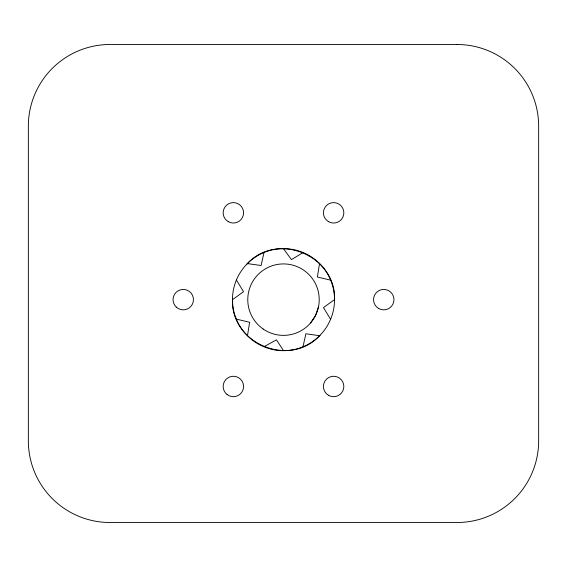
<?xml version="1.0" encoding="UTF-8"?>
<svg xmlns="http://www.w3.org/2000/svg" width="567" height="567" viewBox="0 0 567 567"><rect width="100%" height="100%" fill="white"/><g stroke="black" fill="none" stroke-linecap="round" stroke-linejoin="round"><path stroke-width="0.85" d="M247.481 335.664L249.622 322.276L236.425 319.143M319.519 263.634L317.378 277.015L330.575 280.148M264.002 252.57L261.096 265.519L247.446 263.591M302.998 346.728L305.904 333.772L319.554 335.707M318.456 307.002L315.528 315.465L310.588 322.928M246.943 264.045C277.057 230.755 336.989 255.752 334.523 300.574A51.03 51.03 0 0 1 257.184 343.368A51.03 51.03 0 0 1 258.793 254.994A51.03 51.03 0 0 1 334.523 300.574M320.057 335.246C289.943 368.543 230.011 343.538 232.477 298.717M232.52 299.645L243.527 291.693L236.404 279.999M334.48 299.645L323.474 307.597L330.596 319.292M302.991 252.591L291.445 259.651L283.5 248.707M264.009 346.699L276.469 339.86L283.5 350.583M457.002 44.495L109.998 44.495A81.648 81.648 0 0 0 28.35 126.143L28.35 440.857A81.648 81.648 0 0 0 109.998 522.505L457.002 522.505A81.648 81.648 0 0 0 538.65 440.857L538.65 126.143A81.648 81.648 0 0 0 457.002 44.495M328.527 221.662A10.206 10.206 0 0 0 343.836 212.823A10.206 10.206 0 0 0 328.527 203.978A10.206 10.206 0 0 0 328.527 221.662M228.267 221.662A10.206 10.206 0 0 0 243.576 212.823A10.206 10.206 0 0 0 228.267 203.978A10.206 10.206 0 0 0 228.267 221.662M176.273 307.101A10.206 10.206 0 0 0 193.184 301.956A10.206 10.206 0 0 0 180.271 289.886A10.206 10.206 0 0 0 176.273 307.101M227.062 394.497A10.206 10.206 0 0 0 243.477 387.92A10.206 10.206 0 0 0 229.578 376.998A10.206 10.206 0 0 0 227.062 394.497M328.527 395.312A10.206 10.206 0 0 0 343.836 386.474A10.206 10.206 0 0 0 328.527 377.636A10.206 10.206 0 0 0 328.527 395.312M378.657 308.483A10.206 10.206 0 0 0 393.966 299.645A10.206 10.206 0 0 0 378.657 290.807A10.206 10.206 0 0 0 378.657 308.483M263.173 329.023A35.721 35.721 0 0 0 319.101 302.558A35.721 35.721 0 0 0 268.219 267.355A35.721 35.721 0 0 0 263.173 329.023"/></g></svg>
